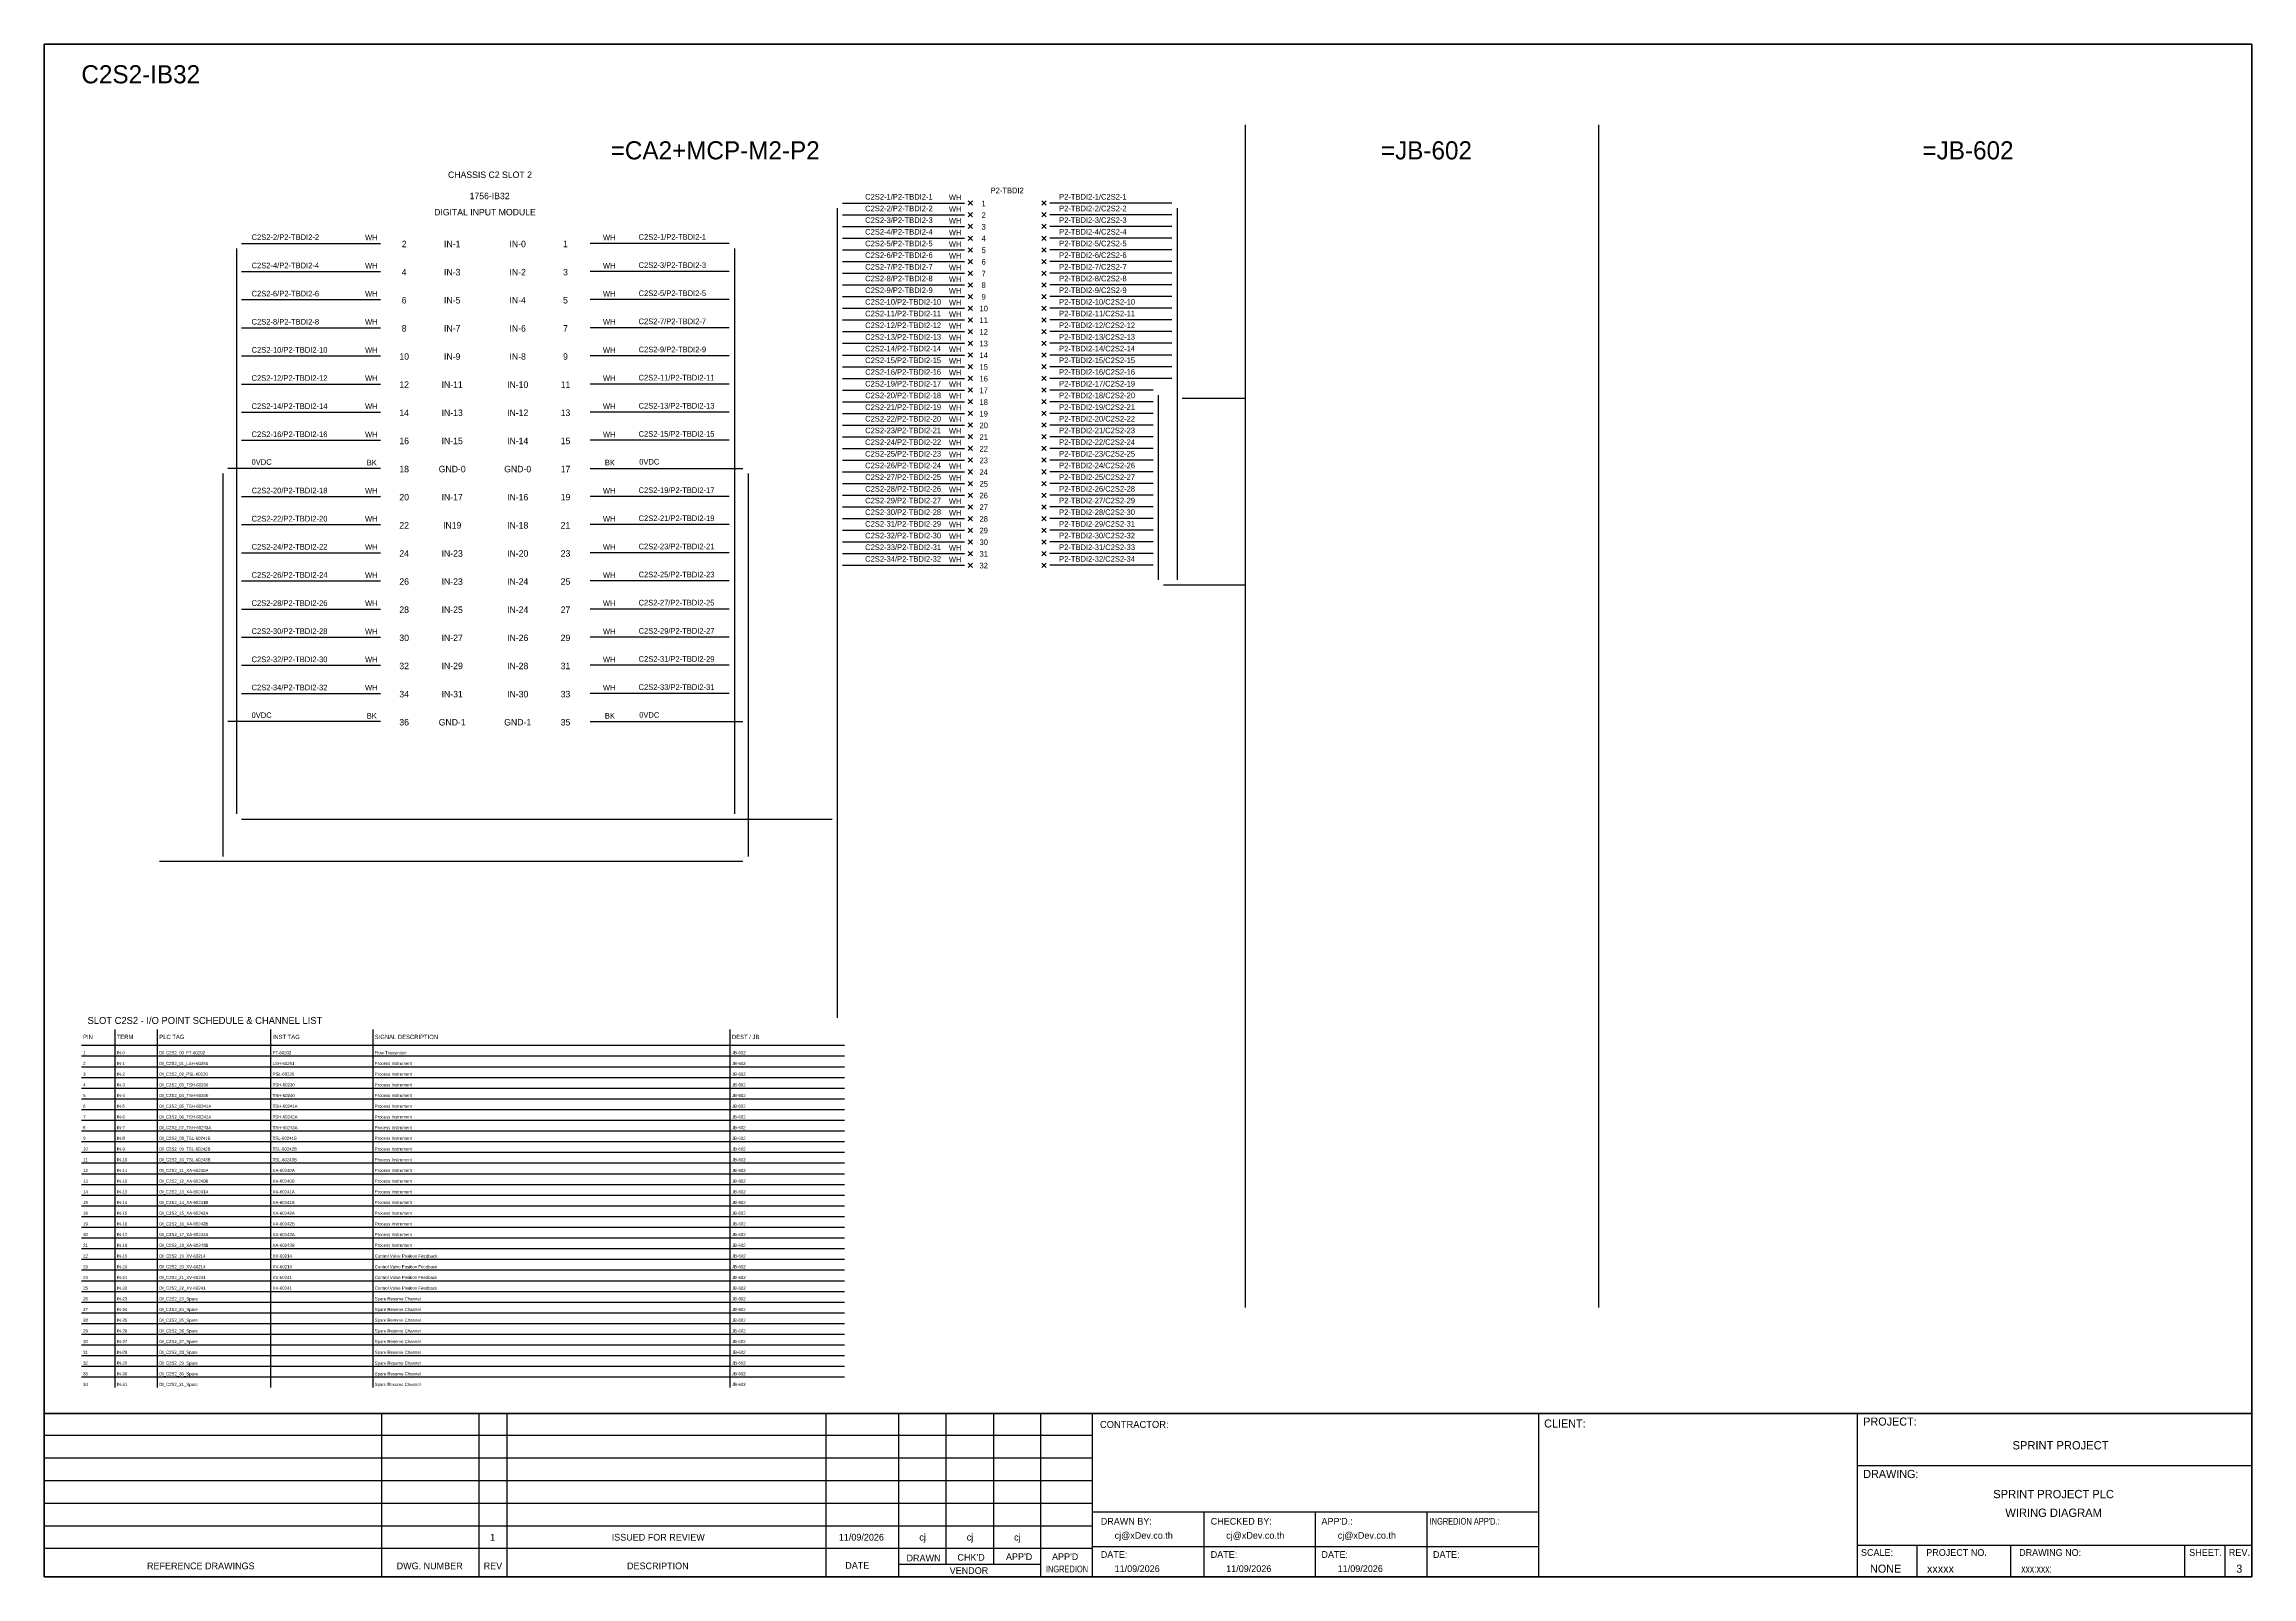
# Model space of a CAD drawing. Header units: metres. Extents: x 0 to 20667, y -39055 to 2704.
# Drawn here: x 12580 to 16473, y -9013 to -6308 of the extents above; entities that cross this region are included whole.
import ezdxf
from ezdxf.enums import TextEntityAlignment as Align

# ---------------------------------------------------------------- set-up
doc = ezdxf.new("R2010")
doc.units = ezdxf.units.M

msp = doc.modelspace()

# ---------------------------------------------------------------- linework, layer by layer
at = {"color": 1, "ltscale": 25.4}
for p, q in [((14217.1, -6585.1), (14209.5, -6592.8)), ((14209.5, -6585.1), (14217.1, -6592.8)), ((14217.1, -6605.7), (14209.5, -6613.4)), ((14209.5, -6605.7), (14217.1, -6613.4)), ((14339.2, -6585.1), (14346.9, -6592.8)), ((14346.9, -6585.1), (14339.2, -6592.8)), ((14339.2, -6605.7), (14346.9, -6613.4)), ((14346.9, -6605.7), (14339.2, -6613.4)), ((14217.1, -6626.3), (14209.5, -6634)), ((14209.5, -6626.3), (14217.1, -6634)), ((14217.1, -6647), (14209.5, -6654.6)), ((14209.5, -6647), (14217.1, -6654.6)), ((14339.2, -6626.3), (14346.9, -6634)), ((14346.9, -6626.3), (14339.2, -6634)), ((14339.2, -6647), (14346.9, -6654.6)), ((14346.9, -6647), (14339.2, -6654.6)), ((14217.1, -6667.6), (14209.5, -6675.2)), ((14209.5, -6667.6), (14217.1, -6675.2)), ((14217.1, -6688.2), (14209.5, -6695.8)), ((14209.5, -6688.2), (14217.1, -6695.8)), ((14339.2, -6667.6), (14346.9, -6675.2)), ((14346.9, -6667.6), (14339.2, -6675.2)), ((14339.2, -6688.2), (14346.9, -6695.8)), ((14346.9, -6688.2), (14339.2, -6695.8)), ((14217.1, -6708.8), (14209.5, -6716.5)), ((14209.5, -6708.8), (14217.1, -6716.5)), ((14217.1, -6729.4), (14209.5, -6737.1)), ((14209.5, -6729.4), (14217.1, -6737.1)), ((14339.2, -6708.8), (14346.9, -6716.5)), ((14346.9, -6708.8), (14339.2, -6716.5)), ((14339.2, -6729.4), (14346.9, -6737.1)), ((14346.9, -6729.4), (14339.2, -6737.1)), ((14217.1, -6750), (14209.5, -6757.7)), ((14209.5, -6750), (14217.1, -6757.7)), ((14217.1, -6770.6), (14209.5, -6778.3)), ((14209.5, -6770.6), (14217.1, -6778.3)), ((14339.2, -6750), (14346.9, -6757.7)), ((14346.9, -6750), (14339.2, -6757.7)), ((14339.2, -6770.6), (14346.9, -6778.3)), ((14346.9, -6770.6), (14339.2, -6778.3)), ((14217.1, -6791.2), (14209.5, -6798.9)), ((14209.5, -6791.2), (14217.1, -6798.9)), ((14217.1, -6811.8), (14209.5, -6819.5)), ((14209.5, -6811.8), (14217.1, -6819.5)), ((14339.2, -6791.2), (14346.9, -6798.9)), ((14346.9, -6791.2), (14339.2, -6798.9)), ((14339.2, -6811.8), (14346.9, -6819.5)), ((14346.9, -6811.8), (14339.2, -6819.5)), ((14217.1, -6832.5), (14209.5, -6840.1)), ((14209.5, -6832.5), (14217.1, -6840.1)), ((14339.2, -6832.5), (14346.9, -6840.1)), ((14346.9, -6832.5), (14339.2, -6840.1)), ((14217.1, -6853.1), (14209.5, -6860.7)), ((14209.5, -6853.1), (14217.1, -6860.7)), ((14217.1, -6873.7), (14209.5, -6881.4)), ((14209.5, -6873.7), (14217.1, -6881.4)), ((14339.2, -6853.1), (14346.9, -6860.7)), ((14346.9, -6853.1), (14339.2, -6860.7)), ((14339.2, -6873.7), (14346.9, -6881.4)), ((14346.9, -6873.7), (14339.2, -6881.4)), ((14217.1, -6894.3), (14209.5, -6902)), ((14209.5, -6894.3), (14217.1, -6902)), ((14217.1, -6914.9), (14209.5, -6922.6)), ((14209.5, -6914.9), (14217.1, -6922.6)), ((14339.2, -6894.3), (14346.9, -6902)), ((14346.9, -6894.3), (14339.2, -6902)), ((14339.2, -6914.9), (14346.9, -6922.6)), ((14346.9, -6914.9), (14339.2, -6922.6)), ((14217.1, -6935.5), (14209.5, -6943.2)), ((14209.5, -6935.5), (14217.1, -6943.2)), ((14217.1, -6956.1), (14209.5, -6963.8)), ((14209.5, -6956.1), (14217.1, -6963.8)), ((14339.2, -6935.5), (14346.9, -6943.2)), ((14346.9, -6935.5), (14339.2, -6943.2)), ((14339.2, -6956.1), (14346.9, -6963.8)), ((14346.9, -6956.1), (14339.2, -6963.8)), ((14217.1, -6976.7), (14209.5, -6984.4)), ((14209.5, -6976.7), (14217.1, -6984.4)), ((14217.1, -6997.4), (14209.5, -7005)), ((14209.5, -6997.4), (14217.1, -7005)), ((14339.2, -6976.7), (14346.9, -6984.4)), ((14346.9, -6976.7), (14339.2, -6984.4)), ((14339.2, -6997.4), (14346.9, -7005)), ((14346.9, -6997.4), (14339.2, -7005)), ((14217.1, -7018), (14209.5, -7025.6)), ((14209.5, -7018), (14217.1, -7025.6)), ((14217.1, -7038.6), (14209.5, -7046.2)), ((14209.5, -7038.6), (14217.1, -7046.2)), ((14339.2, -7018), (14346.9, -7025.6)), ((14346.9, -7018), (14339.2, -7025.6)), ((14339.2, -7038.6), (14346.9, -7046.2)), ((14346.9, -7038.6), (14339.2, -7046.2)), ((14217.1, -7059.2), (14209.5, -7066.9)), ((14209.5, -7059.2), (14217.1, -7066.9)), ((14217.1, -7079.8), (14209.5, -7087.5)), ((14209.5, -7079.8), (14217.1, -7087.5)), ((14339.2, -7059.2), (14346.9, -7066.9)), ((14346.9, -7059.2), (14339.2, -7066.9)), ((14339.2, -7079.8), (14346.9, -7087.5)), ((14346.9, -7079.8), (14339.2, -7087.5)), ((14217.1, -7100.4), (14209.5, -7108.1)), ((14209.5, -7100.4), (14217.1, -7108.1)), ((14217.1, -7121), (14209.5, -7128.7)), ((14209.5, -7121), (14217.1, -7128.7)), ((14339.2, -7100.4), (14346.9, -7108.1)), ((14346.9, -7100.4), (14339.2, -7108.1)), ((14339.2, -7121), (14346.9, -7128.7)), ((14346.9, -7121), (14339.2, -7128.7)), ((14217.1, -7141.6), (14209.5, -7149.3)), ((14209.5, -7141.6), (14217.1, -7149.3)), ((14217.1, -7162.2), (14209.5, -7169.9)), ((14209.5, -7162.2), (14217.1, -7169.9)), ((14339.2, -7141.6), (14346.9, -7149.3)), ((14346.9, -7141.6), (14339.2, -7149.3)), ((14339.2, -7162.2), (14346.9, -7169.9)), ((14346.9, -7162.2), (14339.2, -7169.9)), ((14217.1, -7182.9), (14209.5, -7190.5)), ((14209.5, -7182.9), (14217.1, -7190.5)), ((14339.2, -7182.9), (14346.9, -7190.5)), ((14346.9, -7182.9), (14339.2, -7190.5)), ((14217.1, -7203.5), (14209.5, -7211.1)), ((14209.5, -7203.5), (14217.1, -7211.1)), ((14217.1, -7224.1), (14209.5, -7231.8)), ((14209.5, -7224.1), (14217.1, -7231.8)), ((14339.2, -7203.5), (14346.9, -7211.1)), ((14346.9, -7203.5), (14339.2, -7211.1)), ((14339.2, -7224.1), (14346.9, -7231.8)), ((14346.9, -7224.1), (14339.2, -7231.8))]:
    msp.add_line(p, q, dxfattribs=at)
at = {"color": 7}
for p, q in [((12704.9, -8678.8), (12704.9, -8046.7)), ((12779.9, -8678.8), (12779.9, -8046.7)), ((12979.9, -8678.8), (12979.9, -8046.7)), ((13159.9, -8678.8), (13159.9, -8046.7)), ((13789.9, -8678.8), (13789.9, -8046.7)), ((12645.6, -8074.7), (13991.4, -8074.7))]:
    msp.add_line(p, q, dxfattribs=at)
at = {"color": 8}
for p, q in [((12645.6, -8093.6), (13991.4, -8093.6)), ((12645.6, -8112.5), (13991.4, -8112.5)), ((12645.6, -8131.4), (13991.4, -8131.4)), ((12645.6, -8150.3), (13991.4, -8150.3)), ((12645.6, -8169.1), (13991.4, -8169.1)), ((12645.6, -8188), (13991.4, -8188)), ((12645.6, -8206.9), (13991.4, -8206.9)), ((12645.6, -8225.8), (13991.4, -8225.8)), ((12645.6, -8244.6), (13991.4, -8244.6)), ((12645.6, -8263.5), (13991.4, -8263.5)), ((12645.6, -8282.4), (13991.4, -8282.4)), ((12645.6, -8301.3), (13991.4, -8301.3)), ((12645.6, -8320.2), (13991.4, -8320.2)), ((12645.6, -8339), (13991.4, -8339)), ((12645.6, -8357.9), (13991.4, -8357.9)), ((12645.6, -8376.8), (13991.4, -8376.8)), ((12645.6, -8395.7), (13991.4, -8395.7)), ((12645.6, -8414.5), (13991.4, -8414.5)), ((12645.6, -8433.4), (13991.4, -8433.4)), ((12645.6, -8452.3), (13991.4, -8452.3)), ((12645.6, -8471.2), (13991.4, -8471.2)), ((12645.6, -8490.1), (13991.4, -8490.1)), ((12645.6, -8508.9), (13991.4, -8508.9)), ((12645.6, -8527.8), (13991.4, -8527.8)), ((12645.6, -8546.7), (13991.4, -8546.7)), ((12645.6, -8565.6), (13991.4, -8565.6)), ((12645.6, -8584.5), (13991.4, -8584.5)), ((12645.6, -8603.3), (13991.4, -8603.3)), ((12645.6, -8622.2), (13991.4, -8622.2)), ((12645.6, -8641.1), (13991.4, -8641.1)), ((12645.6, -8660), (13991.4, -8660))]:
    msp.add_line(p, q, dxfattribs=at)
at = {"color": 4}
for p, q in [((15882.2, -8956.5), (15882.2, -9012.6)), ((16047.5, -8956.5), (16047.5, -9012.6))]:
    msp.add_line(p, q, dxfattribs=at)
at = {"color": 4, "ltscale": 0.5}
for p, q in [((16354.6, -8956.5), (16354.6, -9012.6)), ((16354.6, -8956.5), (16354.6, -9012.6)), ((16425.8, -8956.5), (16425.8, -9012.6)), ((16425.8, -8956.5), (16425.8, -9012.6))]:
    msp.add_line(p, q, dxfattribs=at)
at = {"layer": 'GT_1', "color": 4}
for p, q in [((13175.3, -9012.6), (13175.3, -8724.5)), ((13347.2, -9012.6), (13347.2, -8724.5)), ((13396.3, -9012.6), (13396.3, -8724.5)), ((13959, -9012.6), (13959, -8724.5)), ((14087.3, -9012.6), (14087.3, -8724.5)), ((14170.9, -8990.8), (14170.9, -8724.5)), ((14254.4, -8990.8), (14254.4, -8724.5)), ((14337.7, -9012.6), (14337.7, -8724.5)), ((14428.7, -9012.6), (14428.7, -8724.5)), ((15215.7, -9012.6), (15215.7, -8724.5)), ((15778, -9012.6), (15778, -8724.5)), ((15778, -9012.6), (15778, -8724.5)), ((15778, -9012.6), (15778, -8724.5)), ((14428.7, -8763.3), (12579.9, -8763.3)), ((14428.7, -8803.1), (12579.9, -8803.1)), ((14428.7, -8843.1), (12579.9, -8843.1)), ((14428.7, -8883), (12579.9, -8883)), ((15215.7, -8898.3), (14428.7, -8898.3)), ((14625.5, -9012.6), (14625.5, -8898.3)), ((14822.2, -9012.6), (14822.2, -8898.3)), ((15019, -9012.6), (15019, -8898.3)), ((14428.7, -8922.9), (12579.9, -8922.9)), ((14428.6, -8962.8), (12579.9, -8962.8)), ((14337.7, -8990.8), (14087.3, -8990.8)), ((15215.7, -8959.8), (14428.7, -8959.8)), ((15778, -8956.5), (16473.2, -8956.5))]:
    msp.add_line(p, q, dxfattribs=at)
at = {"layer": 'HELPPOINT', "color": 4, "lineweight": 35}
for p, q in [((12579.9, -9012.6), (12579.9, -6308.4)), ((12579.9, -6308.4), (16473.2, -6308.4)), ((12579.9, -9012.6), (12579.9, -6308.4)), ((12579.9, -6308.4), (16473.2, -6308.4)), ((16473.2, -6308.4), (16473.2, -9012.6)), ((16473.2, -6308.4), (16473.2, -9012.6)), ((16473.2, -9012.6), (12579.9, -9012.6)), ((16473.2, -9012.6), (12579.9, -9012.6))]:
    msp.add_line(p, q, dxfattribs=at)
at = {"layer": 'HELPPOINT', "color": 4}
for p, q in [((15778, -8816.1), (16473.2, -8816.1)), ((15778, -8816.1), (16473.2, -8816.1)), ((15778, -8956.5), (16473.2, -8956.5))]:
    msp.add_line(p, q, dxfattribs=at)
at = {"layer": 'IE-WIRE', "color": 4, "ltscale": 25.4}
for p, q in [((13978.5, -6598.1), (13978.5, -8026.5)), ((13987.6, -6589), (14203, -6589)), ((13987.6, -6609.6), (14203, -6609.6)), ((14568.7, -6589), (14353.3, -6589)), ((14568.7, -6609.6), (14353.3, -6609.6)), ((14577.8, -6598.1), (14577.8, -7253.6)), ((13987.6, -6630.2), (14203, -6630.2)), ((13987.6, -6650.8), (14203, -6650.8)), ((14568.7, -6630.2), (14353.3, -6630.2)), ((14568.7, -6650.8), (14353.3, -6650.8)), ((12918.9, -6669.1), (12918.9, -7666.5)), ((12928.1, -6659.9), (13173.3, -6659.9)), ((13788.1, -6659.9), (13542.8, -6659.9)), ((13797.2, -6669.1), (13797.2, -7666.5)), ((13987.6, -6671.4), (14203, -6671.4)), ((13987.6, -6692), (14203, -6692)), ((14568.7, -6671.4), (14353.3, -6671.4)), ((14568.7, -6692), (14353.3, -6692)), ((12928.1, -6709.5), (13173.3, -6709.5)), ((13788.1, -6709.5), (13542.8, -6709.5)), ((13987.6, -6712.6), (14203, -6712.6)), ((13987.6, -6733.2), (14203, -6733.2)), ((14568.7, -6712.6), (14353.3, -6712.6)), ((14568.7, -6733.2), (14353.3, -6733.2)), ((12928.1, -6759.2), (13173.3, -6759.2)), ((13788.1, -6759.2), (13542.8, -6759.2)), ((13987.6, -6753.8), (14203, -6753.8)), ((14568.7, -6753.8), (14353.3, -6753.8)), ((12928.1, -6808.8), (13173.3, -6808.8)), ((13788.1, -6808.8), (13542.8, -6808.8)), ((13987.6, -6774.5), (14203, -6774.5)), ((13987.6, -6795.1), (14203, -6795.1)), ((14568.7, -6774.5), (14353.3, -6774.5)), ((14568.7, -6795.1), (14353.3, -6795.1)), ((13987.6, -6815.7), (14203, -6815.7)), ((13987.6, -6836.3), (14203, -6836.3)), ((14568.7, -6815.7), (14353.3, -6815.7)), ((14568.7, -6836.3), (14353.3, -6836.3)), ((12928.1, -6858.4), (13173.3, -6858.4)), ((13788.1, -6858.4), (13542.8, -6858.4)), ((13987.6, -6856.9), (14203, -6856.9)), ((13987.6, -6877.5), (14203, -6877.5)), ((14568.7, -6856.9), (14353.3, -6856.9)), ((14568.7, -6877.5), (14353.3, -6877.5)), ((12928.1, -6908.1), (13173.3, -6908.1)), ((13788.1, -6908.1), (13542.8, -6908.1)), ((13987.6, -6898.1), (14203, -6898.1)), ((13987.6, -6918.7), (14203, -6918.7)), ((14568.7, -6898.1), (14353.3, -6898.1)), ((14535.6, -6918.7), (14353.3, -6918.7)), ((14544.7, -6927.9), (14544.7, -7253.6)), ((12928.1, -6957.7), (13173.3, -6957.7)), ((13788.1, -6957.7), (13542.8, -6957.7)), ((13987.6, -6939.4), (14203, -6939.4)), ((13987.6, -6960), (14203, -6960)), ((14535.6, -6939.4), (14353.3, -6939.4)), ((14535.6, -6960), (14353.3, -6960)), ((12928.1, -7007.3), (13173.3, -7007.3)), ((13788.1, -7007.3), (13542.8, -7007.3)), ((13987.6, -6980.6), (14203, -6980.6)), ((13987.6, -7001.2), (14203, -7001.2)), ((14535.6, -6980.6), (14353.3, -6980.6)), ((14535.6, -7001.2), (14353.3, -7001.2)), ((13987.6, -7021.8), (14203, -7021.8)), ((13987.6, -7042.4), (14203, -7042.4)), ((14535.6, -7021.8), (14353.3, -7021.8)), ((14535.6, -7042.4), (14353.3, -7042.4)), ((13987.6, -7063), (14203, -7063)), ((13987.6, -7083.6), (14203, -7083.6)), ((14535.6, -7063), (14353.3, -7063)), ((14535.6, -7083.6), (14353.3, -7083.6)), ((12928.1, -7106.6), (13173.3, -7106.6)), ((13788.1, -7106.6), (13542.8, -7106.6)), ((13987.6, -7104.2), (14203, -7104.2)), ((14535.6, -7104.2), (14353.3, -7104.2)), ((12928.1, -7156.2), (13173.3, -7156.2)), ((13788.1, -7156.2), (13542.8, -7156.2)), ((13987.6, -7124.9), (14203, -7124.9)), ((13987.6, -7145.5), (14203, -7145.5)), ((14535.6, -7124.9), (14353.3, -7124.9)), ((14535.6, -7145.5), (14353.3, -7145.5)), ((13987.6, -7166.1), (14203, -7166.1)), ((13987.6, -7186.7), (14203, -7186.7)), ((14535.6, -7166.1), (14353.3, -7166.1)), ((14535.6, -7186.7), (14353.3, -7186.7)), ((12928.1, -7205.9), (13173.3, -7205.9)), ((13788.1, -7205.9), (13542.8, -7205.9)), ((13987.6, -7207.3), (14203, -7207.3)), ((13987.6, -7227.9), (14203, -7227.9)), ((14535.6, -7207.3), (14353.3, -7207.3)), ((14535.6, -7227.9), (14353.3, -7227.9)), ((12928.1, -7255.5), (13173.3, -7255.5)), ((13788.1, -7255.5), (13542.8, -7255.5)), ((12928.1, -7305.1), (13173.3, -7305.1)), ((13788.1, -7305.1), (13542.8, -7305.1)), ((12928.1, -7354.8), (13173.3, -7354.8)), ((13788.1, -7354.8), (13542.8, -7354.8)), ((12928.1, -7404.4), (13173.3, -7404.4)), ((13788.1, -7404.4), (13542.8, -7404.4)), ((12928.1, -7454), (13173.3, -7454)), ((13788.1, -7454), (13542.8, -7454))]:
    msp.add_line(p, q, dxfattribs=at)
at = {"layer": 'IE-WIRE', "color": 4}
for p, q in [((14586.8, -6932.8), (14698.1, -6932.8)), ((14553.7, -7262.6), (14698.1, -7262.6)), ((12928, -7675.6), (13969.3, -7675.6))]:
    msp.add_line(p, q, dxfattribs=at)
at = {"layer": 'IE-WIRE', "color": 7, "ltscale": 25.4}
for p, q in [((12894.8, -7066.1), (12894.8, -7741.7)), ((13173.3, -7057), (12903.9, -7057)), ((13542.8, -7057), (13812.2, -7057)), ((13821.3, -7066.1), (13821.3, -7741.7)), ((13173.3, -7503.7), (12903.9, -7503.7)), ((13542.8, -7503.7), (13812.2, -7503.7)), ((13812.3, -7750.7), (12783.3, -7750.7))]:
    msp.add_line(p, q, dxfattribs=at)
at = {"layer": 'MEMBER', "color": 4, "lineweight": 35}
msp.add_line((12579.9, -8724.5), (16473.2, -8724.5), dxfattribs=at)
msp.add_line((12579.9, -8724.5), (16473.2, -8724.5), dxfattribs=at)
at = {"layer": 'MEMBER', "color": 4}
for p, q in [((15778, -8816.1), (16473.2, -8816.1)), ((15778, -8816.1), (16473.2, -8816.1)), ((15778, -8956.5), (16473.2, -8956.5)), ((15778, -8956.5), (16473.2, -8956.5))]:
    msp.add_line(p, q, dxfattribs=at)
at = {"layer": 'x01001-FrameArea'}
for p, q in [((14698.1, -6451.1), (14698.1, -8537.6)), ((15321.2, -6451.1), (15321.2, -8537.6))]:
    msp.add_line(p, q, dxfattribs=at)

# ---------------------------------------------------------------- texts
at = {"color": 2}
msp.add_text('C2S2-IB32', height=32, dxfattribs=at).set_placement((12645.6, -6377.6))
for s, height, p in [('=CA2+MCP-M2-P2', 32, (13763.3, -6495.8)), ('=JB-602', 32, (15017.6, -6495.8)), ('=JB-602', 32, (15972.7, -6495.8)), ('CHASSIS C2 SLOT 2', 11.441, (13366.1, -6538.9)), ('1756-IB32', 11.44, (13365.5, -6576.3)), ('DIGITAL INPUT MODULE', 11.441, (13357.3, -6604.9)), ('2', 11.4, (13214.8, -6661)), ('IN-1', 11.44, (13299.5, -6661)), ('IN-0', 11.44, (13415, -6661)), ('1', 11.4, (13499.3, -6661)), ('4', 11.4, (13214.8, -6710.7)), ('IN-3', 11.44, (13299.5, -6710.7)), ('IN-2', 11.44, (13415, -6710.7)), ('3', 11.4, (13499.3, -6710.7)), ('6', 11.4, (13214.8, -6760.3)), ('IN-5', 11.44, (13299.5, -6760.3)), ('IN-4', 11.44, (13415, -6760.3)), ('5', 11.4, (13499.3, -6760.3)), ('8', 11.4, (13214.8, -6809.9)), ('IN-7', 11.44, (13299.5, -6809.9)), ('IN-6', 11.44, (13415, -6809.9)), ('7', 11.4, (13499.3, -6809.9)), ('10', 11.44, (13214.8, -6859.6)), ('IN-9', 11.44, (13299.5, -6859.6)), ('IN-8', 11.44, (13415, -6859.6)), ('9', 11.4, (13499.3, -6859.6)), ('12', 11.44, (13214.8, -6909.2)), ('IN-11', 11.44, (13299.5, -6909.2)), ('IN-10', 11.44, (13415, -6909.2)), ('11', 11.44, (13499.3, -6909.2)), ('14', 11.44, (13214.8, -6958.8)), ('IN-13', 11.44, (13299.5, -6958.8)), ('IN-12', 11.44, (13415, -6958.8)), ('13', 11.44, (13499.3, -6958.8)), ('16', 11.44, (13214.8, -7008.5)), ('IN-15', 11.44, (13299.5, -7008.5)), ('IN-14', 11.44, (13415, -7008.5)), ('15', 11.44, (13499.3, -7008.5)), ('18', 11.44, (13214.8, -7058.1)), ('GND-0', 11.44, (13299.5, -7058.1)), ('GND-0', 11.44, (13415, -7058.1)), ('17', 11.44, (13499.3, -7058.1)), ('20', 11.44, (13214.8, -7107.7)), ('IN-17', 11.44, (13299.5, -7107.7)), ('IN-16', 11.44, (13415, -7107.7)), ('19', 11.44, (13499.3, -7107.7)), ('22', 11.44, (13214.8, -7157.4)), ('IN19', 11.44, (13299.5, -7157.4)), ('IN-18', 11.44, (13415, -7157.4)), ('21', 11.44, (13499.3, -7157.4)), ('24', 11.44, (13214.8, -7207)), ('IN-23', 11.44, (13299.5, -7207)), ('IN-20', 11.44, (13415, -7207)), ('23', 11.44, (13499.3, -7207)), ('26', 11.44, (13214.8, -7256.6)), ('IN-23', 11.44, (13299.5, -7256.6)), ('IN-24', 11.44, (13415, -7256.6)), ('25', 11.44, (13499.3, -7256.6)), ('28', 11.44, (13214.8, -7306.3)), ('IN-25', 11.44, (13299.5, -7306.3)), ('IN-24', 11.44, (13415, -7306.3)), ('27', 11.44, (13499.3, -7306.3)), ('30', 11.44, (13214.8, -7355.9)), ('IN-27', 11.44, (13299.5, -7355.9)), ('IN-26', 11.44, (13415, -7355.9)), ('29', 11.44, (13499.3, -7355.9)), ('32', 11.44, (13214.8, -7405.5)), ('IN-29', 11.44, (13299.5, -7405.5)), ('IN-28', 11.44, (13415, -7405.5)), ('31', 11.44, (13499.3, -7405.5)), ('34', 11.44, (13214.8, -7455.2)), ('IN-31', 11.44, (13299.5, -7455.2)), ('IN-30', 11.44, (13415, -7455.2)), ('33', 11.44, (13499.3, -7455.2)), ('36', 11.44, (13214.8, -7504.8)), ('GND-1', 11.44, (13299.5, -7504.8)), ('GND-1', 11.44, (13415, -7504.8)), ('35', 11.44, (13499.3, -7504.8))]:
    msp.add_text(s, height=height, dxfattribs=at).set_placement(p, align=Align.MIDDLE_CENTER)
at = {"color": 4}
for s, height, p in [('C2S2-1/P2-TBDI2-1', 9.949, (14027.8, -6582.7)), ('WH', 9.95, (14175.4, -6583.7)), ('P2-TBDI2-1/C2S2-1', 9.949, (14369.8, -6582.7)), ('C2S2-2/P2-TBDI2-2', 9.949, (14027.8, -6603.3)), ('C2S2-3/P2-TBDI2-3', 9.949, (14027.8, -6623.9)), ('WH', 9.95, (14175.4, -6604.3)), ('WH', 9.95, (14175.4, -6624.9)), ('P2-TBDI2-2/C2S2-2', 9.949, (14369.8, -6603.3)), ('P2-TBDI2-3/C2S2-3', 9.949, (14369.8, -6623.9)), ('C2S2-2/P2-TBDI2-2', 9.949, (12945.7, -6653.9)), ('WH', 9.95, (13145.8, -6654.6)), ('WH', 9.95, (13565.3, -6654.6)), ('C2S2-1/P2-TBDI2-1', 9.949, (13628.2, -6653.6)), ('C2S2-4/P2-TBDI2-4', 9.949, (14027.8, -6644.5)), ('C2S2-5/P2-TBDI2-5', 9.949, (14027.8, -6665.1)), ('WH', 9.95, (14175.4, -6645.5)), ('WH', 9.95, (14175.4, -6666.1)), ('P2-TBDI2-4/C2S2-4', 9.949, (14369.8, -6644.5)), ('P2-TBDI2-5/C2S2-5', 9.949, (14369.8, -6665.1)), ('C2S2-4/P2-TBDI2-4', 9.949, (12945.7, -6703.9)), ('WH', 9.95, (13145.8, -6704.3)), ('WH', 9.95, (13565.3, -6704.3)), ('C2S2-3/P2-TBDI2-3', 9.949, (13628.2, -6703.2)), ('C2S2-6/P2-TBDI2-6', 9.949, (14027.8, -6685.7)), ('C2S2-7/P2-TBDI2-7', 9.949, (14027.8, -6706.3)), ('WH', 9.95, (14175.4, -6686.8)), ('P2-TBDI2-6/C2S2-6', 9.949, (14369.8, -6685.7)), ('P2-TBDI2-7/C2S2-7', 9.949, (14369.8, -6706.3)), ('C2S2-8/P2-TBDI2-8', 9.949, (14027.8, -6726.9)), ('WH', 9.95, (14175.4, -6707.4)), ('WH', 9.95, (14175.4, -6728)), ('P2-TBDI2-8/C2S2-8', 9.949, (14369.8, -6726.9)), ('C2S2-6/P2-TBDI2-6', 9.949, (12945.7, -6753.5)), ('WH', 9.95, (13145.8, -6753.9)), ('WH', 9.95, (13565.3, -6753.9)), ('C2S2-5/P2-TBDI2-5', 9.949, (13628.2, -6752.9)), ('C2S2-9/P2-TBDI2-9', 9.949, (14027.8, -6747.6)), ('C2S2-10/P2-TBDI2-10', 9.949, (14027.8, -6768.2)), ('WH', 9.95, (14175.4, -6748.6)), ('WH', 9.95, (14175.4, -6769.2)), ('P2-TBDI2-9/C2S2-9', 9.949, (14369.8, -6747.6)), ('P2-TBDI2-10/C2S2-10', 9.949, (14369.8, -6768.2)), ('C2S2-8/P2-TBDI2-8', 9.949, (12945.7, -6803.2)), ('WH', 9.95, (13145.8, -6803.5)), ('WH', 9.95, (13565.3, -6803.5)), ('C2S2-7/P2-TBDI2-7', 9.949, (13628.2, -6802.5)), ('C2S2-11/P2-TBDI2-11', 9.949, (14027.8, -6788.8)), ('C2S2-12/P2-TBDI2-12', 9.949, (14027.8, -6809.4)), ('WH', 9.95, (14175.4, -6789.8)), ('WH', 9.95, (14175.4, -6810.4)), ('P2-TBDI2-11/C2S2-11', 9.949, (14369.8, -6788.8)), ('P2-TBDI2-12/C2S2-12', 9.949, (14369.8, -6809.4)), ('C2S2-10/P2-TBDI2-10', 9.949, (12945.7, -6852.8)), ('WH', 9.95, (13145.8, -6853.2)), ('WH', 9.95, (13565.3, -6853.2)), ('C2S2-9/P2-TBDI2-9', 9.949, (13628.2, -6852.1)), ('C2S2-13/P2-TBDI2-13', 9.949, (14027.8, -6830)), ('C2S2-14/P2-TBDI2-14', 9.949, (14027.8, -6850.6)), ('WH', 9.95, (14175.4, -6831)), ('WH', 9.95, (14175.4, -6851.7)), ('P2-TBDI2-13/C2S2-13', 9.949, (14369.8, -6830)), ('P2-TBDI2-14/C2S2-14', 9.949, (14369.8, -6850.6)), ('C2S2-15/P2-TBDI2-15', 9.949, (14027.8, -6871.2)), ('C2S2-16/P2-TBDI2-16', 9.949, (14027.8, -6891.8)), ('WH', 9.95, (14175.4, -6872.3)), ('WH', 9.95, (14175.4, -6892.9)), ('P2-TBDI2-15/C2S2-15', 9.949, (14369.8, -6871.2)), ('P2-TBDI2-16/C2S2-16', 9.949, (14369.8, -6891.8)), ('C2S2-12/P2-TBDI2-12', 9.949, (12945.7, -6902.4)), ('WH', 9.95, (13145.8, -6902.8)), ('WH', 9.95, (13565.3, -6902.8)), ('C2S2-11/P2-TBDI2-11', 9.949, (13628.2, -6901.8)), ('C2S2-19/P2-TBDI2-17', 9.949, (14027.8, -6912.5)), ('C2S2-20/P2-TBDI2-18', 9.949, (14027.8, -6933.1)), ('WH', 9.95, (14175.4, -6913.5)), ('WH', 9.95, (14175.4, -6934.1)), ('P2-TBDI2-17/C2S2-19', 9.949, (14369.8, -6912.5)), ('P2-TBDI2-18/C2S2-20', 9.949, (14369.8, -6933.1)), ('C2S2-14/P2-TBDI2-14', 9.949, (12945.7, -6952.1)), ('WH', 9.95, (13145.8, -6952.4)), ('WH', 9.95, (13565.3, -6952.4)), ('C2S2-13/P2-TBDI2-13', 9.949, (13628.2, -6951.4)), ('C2S2-21/P2-TBDI2-19', 9.949, (14027.8, -6953.7)), ('C2S2-22/P2-TBDI2-20', 9.949, (14027.8, -6974.3)), ('WH', 9.95, (14175.4, -6954.7)), ('WH', 9.95, (14175.4, -6975.3)), ('P2-TBDI2-19/C2S2-21', 9.949, (14369.8, -6953.7)), ('P2-TBDI2-20/C2S2-22', 9.949, (14369.8, -6974.3)), ('C2S2-16/P2-TBDI2-16', 9.949, (12945.7, -7001.7)), ('WH', 9.95, (13145.8, -7002.1)), ('WH', 9.95, (13565.3, -7002.1)), ('C2S2-15/P2-TBDI2-15', 9.949, (13628.2, -7001)), ('C2S2-23/P2-TBDI2-21', 9.949, (14027.8, -6994.9)), ('C2S2-24/P2-TBDI2-22', 9.949, (14027.8, -7015.5)), ('WH', 9.95, (14175.4, -6995.9)), ('WH', 9.95, (14175.4, -7016.5)), ('P2-TBDI2-21/C2S2-23', 9.949, (14369.8, -6994.9)), ('P2-TBDI2-22/C2S2-24', 9.949, (14369.8, -7015.5)), ('C2S2-25/P2-TBDI2-23', 9.949, (14027.8, -7036.1)), ('C2S2-26/P2-TBDI2-24', 9.949, (14027.8, -7056.7)), ('WH', 9.95, (14175.4, -7037.2)), ('P2-TBDI2-23/C2S2-25', 9.949, (14369.8, -7036.1)), ('P2-TBDI2-24/C2S2-26', 9.949, (14369.8, -7056.7)), ('C2S2-27/P2-TBDI2-25', 9.949, (14027.8, -7077.3)), ('WH', 9.95, (14175.4, -7057.8)), ('WH', 9.95, (14175.4, -7078.4)), ('P2-TBDI2-25/C2S2-27', 9.949, (14369.8, -7077.3)), ('C2S2-20/P2-TBDI2-18', 9.949, (12945.7, -7101)), ('WH', 9.95, (13145.8, -7101.3)), ('WH', 9.95, (13565.3, -7101.3)), ('C2S2-19/P2-TBDI2-17', 9.949, (13628.2, -7100.3)), ('C2S2-28/P2-TBDI2-26', 9.949, (14027.8, -7098)), ('C2S2-29/P2-TBDI2-27', 9.949, (14027.8, -7118.6)), ('WH', 9.95, (14175.4, -7099)), ('WH', 9.95, (14175.4, -7119.6)), ('P2-TBDI2-26/C2S2-28', 9.949, (14369.8, -7098)), ('P2-TBDI2-27/C2S2-29', 9.949, (14369.8, -7118.6)), ('C2S2-22/P2-TBDI2-20', 9.949, (12945.7, -7150.6)), ('WH', 9.95, (13145.8, -7151)), ('WH', 9.95, (13565.3, -7151)), ('C2S2-21/P2-TBDI2-19', 9.949, (13628.2, -7149.9)), ('C2S2-30/P2-TBDI2-28', 9.949, (14027.8, -7139.2)), ('C2S2-31/P2-TBDI2-29', 9.949, (14027.8, -7159.8)), ('WH', 9.95, (14175.4, -7140.2)), ('WH', 9.95, (14175.4, -7160.8)), ('P2-TBDI2-28/C2S2-30', 9.949, (14369.8, -7139.2)), ('P2-TBDI2-29/C2S2-31', 9.949, (14369.8, -7159.8)), ('C2S2-24/P2-TBDI2-22', 9.949, (12945.7, -7200.2)), ('WH', 9.95, (13145.8, -7200.6)), ('WH', 9.95, (13565.3, -7200.6)), ('C2S2-23/P2-TBDI2-21', 9.949, (13628.2, -7199.6)), ('C2S2-32/P2-TBDI2-30', 9.949, (14027.8, -7180.4)), ('C2S2-33/P2-TBDI2-31', 9.949, (14027.8, -7201)), ('WH', 9.95, (14175.4, -7181.4)), ('WH', 9.95, (14175.4, -7202.1)), ('P2-TBDI2-30/C2S2-32', 9.949, (14369.8, -7180.4)), ('P2-TBDI2-31/C2S2-33', 9.949, (14369.8, -7201)), ('C2S2-26/P2-TBDI2-24', 9.949, (12945.7, -7249.9)), ('WH', 9.95, (13145.8, -7250.2)), ('WH', 9.95, (13565.3, -7250.2)), ('C2S2-25/P2-TBDI2-23', 9.949, (13628.2, -7249.2)), ('C2S2-34/P2-TBDI2-32', 9.949, (14027.8, -7221.6)), ('WH', 9.95, (14175.4, -7222.7)), ('P2-TBDI2-32/C2S2-34', 9.949, (14369.8, -7221.6)), ('C2S2-28/P2-TBDI2-26', 9.949, (12945.7, -7299.5)), ('WH', 9.95, (13145.8, -7299.9)), ('WH', 9.95, (13565.3, -7299.9)), ('C2S2-27/P2-TBDI2-25', 9.949, (13628.2, -7298.8)), ('C2S2-30/P2-TBDI2-28', 9.949, (12945.7, -7349.1)), ('WH', 9.95, (13145.8, -7349.5)), ('WH', 9.95, (13565.3, -7349.5)), ('C2S2-29/P2-TBDI2-27', 9.949, (13628.2, -7348.5)), ('C2S2-32/P2-TBDI2-30', 9.949, (12945.7, -7398.8)), ('WH', 9.95, (13145.8, -7399.1)), ('WH', 9.95, (13565.3, -7399.1)), ('C2S2-31/P2-TBDI2-29', 9.949, (13628.2, -7398.1)), ('C2S2-34/P2-TBDI2-32', 9.949, (12945.7, -7448.4)), ('WH', 9.95, (13145.8, -7448.8)), ('WH', 9.95, (13565.3, -7448.8)), ('C2S2-33/P2-TBDI2-31', 9.949, (13628.2, -7447.7))]:
    msp.add_text(s, height=height, dxfattribs=at).set_placement(p)
msp.add_text('P2-TBDI2', height=9.95, dxfattribs=at).set_placement((14278.2, -6566.6), align=Align.MIDDLE_CENTER)
at = {"color": 7}
for s, height, p in [('0VDC', 9.95, (12945.7, -7050.7)), ('BK', 9.95, (13148.8, -7051.7)), ('BK', 9.95, (13568.7, -7051.7)), ('0VDC', 9.95, (13629.3, -7050.2)), ('0VDC', 9.95, (12945.7, -7497.4)), ('BK', 9.95, (13148.8, -7498.4)), ('BK', 9.95, (13568.7, -7498.4)), ('0VDC', 9.95, (13629.3, -7496.9)), ('1', 5.5, (12648.6, -8090.6)), ('IN-0', 5.5, (12707.9, -8090.6)), ('DI_C2S2_00_FT-60202', 5.5, (12782.9, -8090.6)), ('FT-60202', 5.5, (12982.9, -8090.6)), ('Flow Transmitter', 5.5, (13162.9, -8090.6)), ('JB-602', 5.5, (13792.9, -8090.6)), ('3', 5.5, (12648.6, -8128.4)), ('2', 5.5, (12648.6, -8109.5)), ('IN-1', 5.5, (12707.9, -8109.5)), ('IN-2', 5.5, (12707.9, -8128.4)), ('DI_C2S2_01_LSH-60251', 5.5, (12782.9, -8109.5)), ('DI_C2S2_02_PSL-60220', 5.5, (12782.9, -8128.4)), ('LSH-60251', 5.5, (12982.9, -8109.5)), ('PSL-60220', 5.5, (12982.9, -8128.4)), ('Process Instrument', 5.5, (13162.9, -8109.5)), ('Process Instrument', 5.5, (13162.9, -8128.4)), ('JB-602', 5.5, (13792.9, -8109.5)), ('JB-602', 5.5, (13792.9, -8128.4)), ('4', 5.5, (12648.6, -8147.3)), ('5', 5.5, (12648.6, -8166.1)), ('IN-3', 5.5, (12707.9, -8147.3)), ('IN-4', 5.5, (12707.9, -8166.1)), ('DI_C2S2_03_TSH-60230', 5.5, (12782.9, -8147.3)), ('DI_C2S2_04_TSH-60240', 5.5, (12782.9, -8166.1)), ('TSH-60230', 5.5, (12982.9, -8147.3)), ('TSH-60240', 5.5, (12982.9, -8166.1)), ('Process Instrument', 5.5, (13162.9, -8147.3)), ('Process Instrument', 5.5, (13162.9, -8166.1)), ('JB-602', 5.5, (13792.9, -8147.3)), ('JB-602', 5.5, (13792.9, -8166.1)), ('6', 5.5, (12648.6, -8185)), ('7', 5.5, (12648.6, -8203.9)), ('IN-5', 5.5, (12707.9, -8185)), ('IN-6', 5.5, (12707.9, -8203.9)), ('DI_C2S2_05_TSH-60241A', 5.5, (12782.9, -8185)), ('DI_C2S2_06_TSH-60242A', 5.5, (12782.9, -8203.9)), ('TSH-60241A', 5.5, (12982.9, -8185)), ('TSH-60242A', 5.5, (12982.9, -8203.9)), ('Process Instrument', 5.5, (13162.9, -8185)), ('Process Instrument', 5.5, (13162.9, -8203.9)), ('JB-602', 5.5, (13792.9, -8185)), ('JB-602', 5.5, (13792.9, -8203.9)), ('8', 5.5, (12648.6, -8222.8)), ('9', 5.5, (12648.6, -8241.6)), ('IN-7', 5.5, (12707.9, -8222.8)), ('IN-8', 5.5, (12707.9, -8241.6)), ('DI_C2S2_07_TSH-60243A', 5.5, (12782.9, -8222.8)), ('DI_C2S2_08_TSL-60241B', 5.5, (12782.9, -8241.6)), ('TSH-60243A', 5.5, (12982.9, -8222.8)), ('TSL-60241B', 5.5, (12982.9, -8241.6)), ('Process Instrument', 5.5, (13162.9, -8222.8)), ('Process Instrument', 5.5, (13162.9, -8241.6)), ('JB-602', 5.5, (13792.9, -8222.8)), ('JB-602', 5.5, (13792.9, -8241.6)), ('10', 5.5, (12648.6, -8260.5)), ('11', 5.5, (12648.6, -8279.4)), ('12', 5.5, (12648.6, -8298.3)), ('IN-9', 5.5, (12707.9, -8260.5)), ('IN-10', 5.5, (12707.9, -8279.4)), ('DI_C2S2_09_TSL-60242B', 5.5, (12782.9, -8260.5)), ('DI_C2S2_10_TSL-60243B', 5.5, (12782.9, -8279.4)), ('DI_C2S2_11_XA-60240A', 5.5, (12782.9, -8298.3)), ('TSL-60242B', 5.5, (12982.9, -8260.5)), ('TSL-60243B', 5.5, (12982.9, -8279.4)), ('XA-60240A', 5.5, (12982.9, -8298.3)), ('Process Instrument', 5.5, (13162.9, -8260.5)), ('Process Instrument', 5.5, (13162.9, -8279.4)), ('JB-602', 5.5, (13792.9, -8260.5)), ('JB-602', 5.5, (13792.9, -8279.4)), ('JB-602', 5.5, (13792.9, -8298.3)), ('13', 5.5, (12648.6, -8317.2)), ('14', 5.5, (12648.6, -8336)), ('IN-11', 5.5, (12707.9, -8298.3)), ('IN-12', 5.5, (12707.9, -8317.2)), ('IN-13', 5.5, (12707.9, -8336)), ('DI_C2S2_12_XA-60240B', 5.5, (12782.9, -8317.2)), ('DI_C2S2_13_XA-60241A', 5.5, (12782.9, -8336)), ('XA-60240B', 5.5, (12982.9, -8317.2)), ('XA-60241A', 5.5, (12982.9, -8336)), ('Process Instrument', 5.5, (13162.9, -8298.3)), ('Process Instrument', 5.5, (13162.9, -8317.2)), ('Process Instrument', 5.5, (13162.9, -8336)), ('JB-602', 5.5, (13792.9, -8317.2)), ('JB-602', 5.5, (13792.9, -8336)), ('15', 5.5, (12648.6, -8354.9)), ('16', 5.5, (12648.6, -8373.8)), ('IN-14', 5.5, (12707.9, -8354.9)), ('IN-15', 5.5, (12707.9, -8373.8)), ('DI_C2S2_14_XA-60241B', 5.5, (12782.9, -8354.9)), ('DI_C2S2_15_XA-60242A', 5.5, (12782.9, -8373.8)), ('XA-60241B', 5.5, (12982.9, -8354.9)), ('XA-60242A', 5.5, (12982.9, -8373.8)), ('Process Instrument', 5.5, (13162.9, -8354.9)), ('Process Instrument', 5.5, (13162.9, -8373.8)), ('JB-602', 5.5, (13792.9, -8354.9)), ('JB-602', 5.5, (13792.9, -8373.8)), ('20', 5.5, (12648.6, -8411.5)), ('19', 5.5, (12648.6, -8392.7)), ('IN-16', 5.5, (12707.9, -8392.7)), ('IN-17', 5.5, (12707.9, -8411.5)), ('DI_C2S2_16_XA-60242B', 5.5, (12782.9, -8392.7)), ('DI_C2S2_17_XA-60243A', 5.5, (12782.9, -8411.5)), ('XA-60242B', 5.5, (12982.9, -8392.7)), ('XA-60243A', 5.5, (12982.9, -8411.5)), ('Process Instrument', 5.5, (13162.9, -8392.7)), ('Process Instrument', 5.5, (13162.9, -8411.5)), ('JB-602', 5.5, (13792.9, -8392.7)), ('JB-602', 5.5, (13792.9, -8411.5)), ('21', 5.5, (12648.6, -8430.4)), ('22', 5.5, (12648.6, -8449.3)), ('IN-18', 5.5, (12707.9, -8430.4)), ('IN-19', 5.5, (12707.9, -8449.3)), ('DI_C2S2_18_XA-60243B', 5.5, (12782.9, -8430.4)), ('DI_C2S2_19_XV-60214', 5.5, (12782.9, -8449.3)), ('XA-60243B', 5.5, (12982.9, -8430.4)), ('XV-60214', 5.5, (12982.9, -8449.3)), ('Control Valve Position Feedback', 5.5, (13162.9, -8449.3)), ('Process Instrument', 5.5, (13162.9, -8430.4)), ('JB-602', 5.5, (13792.9, -8430.4)), ('JB-602', 5.5, (13792.9, -8449.3)), ('23', 5.5, (12648.6, -8468.2)), ('24', 5.5, (12648.6, -8487.1)), ('IN-20', 5.5, (12707.9, -8468.2)), ('IN-21', 5.5, (12707.9, -8487.1)), ('DI_C2S2_20_XV-60214', 5.5, (12782.9, -8468.2)), ('DI_C2S2_21_XV-60241', 5.5, (12782.9, -8487.1)), ('XV-60214', 5.5, (12982.9, -8468.2)), ('XV-60241', 5.5, (12982.9, -8487.1)), ('Control Valve Position Feedback', 5.5, (13162.9, -8468.2)), ('Control Valve Position Feedback', 5.5, (13162.9, -8487.1)), ('JB-602', 5.5, (13792.9, -8468.2)), ('JB-602', 5.5, (13792.9, -8487.1)), ('25', 5.5, (12648.6, -8505.9)), ('26', 5.5, (12648.6, -8524.8)), ('IN-22', 5.5, (12707.9, -8505.9)), ('IN-23', 5.5, (12707.9, -8524.8)), ('DI_C2S2_22_XV-60241', 5.5, (12782.9, -8505.9)), ('DI_C2S2_23_Spare', 5.5, (12782.9, -8524.8)), ('XV-60241', 5.5, (12982.9, -8505.9)), ('Spare Reserve Channel', 5.5, (13162.9, -8524.8)), ('Control Valve Position Feedback', 5.5, (13162.9, -8505.9)), ('JB-602', 5.5, (13792.9, -8505.9)), ('JB-602', 5.5, (13792.9, -8524.8)), ('27', 5.5, (12648.6, -8543.7)), ('28', 5.5, (12648.6, -8562.6)), ('IN-24', 5.5, (12707.9, -8543.7)), ('IN-25', 5.5, (12707.9, -8562.6)), ('DI_C2S2_24_Spare', 5.5, (12782.9, -8543.7)), ('DI_C2S2_25_Spare', 5.5, (12782.9, -8562.6)), ('Spare Reserve Channel', 5.5, (13162.9, -8543.7)), ('Spare Reserve Channel', 5.5, (13162.9, -8562.6)), ('JB-602', 5.5, (13792.9, -8543.7)), ('JB-602', 5.5, (13792.9, -8562.6)), ('30', 5.5, (12648.6, -8600.3)), ('29', 5.5, (12648.6, -8581.5)), ('IN-26', 5.5, (12707.9, -8581.5)), ('IN-27', 5.5, (12707.9, -8600.3)), ('DI_C2S2_26_Spare', 5.5, (12782.9, -8581.5)), ('DI_C2S2_27_Spare', 5.5, (12782.9, -8600.3)), ('Spare Reserve Channel', 5.5, (13162.9, -8581.5)), ('Spare Reserve Channel', 5.5, (13162.9, -8600.3)), ('JB-602', 5.5, (13792.9, -8581.5)), ('JB-602', 5.5, (13792.9, -8600.3)), ('31', 5.5, (12648.6, -8619.2)), ('32', 5.5, (12648.6, -8638.1)), ('IN-28', 5.5, (12707.9, -8619.2)), ('IN-29', 5.5, (12707.9, -8638.1)), ('DI_C2S2_28_Spare', 5.5, (12782.9, -8619.2)), ('DI_C2S2_29_Spare', 5.5, (12782.9, -8638.1)), ('Spare Reserve Channel', 5.5, (13162.9, -8619.2)), ('Spare Reserve Channel', 5.5, (13162.9, -8638.1)), ('JB-602', 5.5, (13792.9, -8619.2)), ('JB-602', 5.5, (13792.9, -8638.1)), ('33', 5.5, (12648.6, -8657)), ('34', 5.5, (12648.6, -8675.8)), ('IN-30', 5.5, (12707.9, -8657)), ('IN-31', 5.5, (12707.9, -8675.8)), ('DI_C2S2_30_Spare', 5.5, (12782.9, -8657)), ('DI_C2S2_31_Spare', 5.5, (12782.9, -8675.8)), ('Spare Reserve Channel', 5.5, (13162.9, -8657)), ('Spare Reserve Channel', 5.5, (13162.9, -8675.8)), ('JB-602', 5.5, (13792.9, -8657)), ('JB-602', 5.5, (13792.9, -8675.8))]:
    msp.add_text(s, height=height, dxfattribs=at).set_placement(p)
at = {"color": 3}
for s, p in [('PIN', (12648.6, -8063.7)), ('TERM', (12707.9, -8063.7)), ('PLC TAG', (12782.9, -8063.7)), ('INST TAG', (12982.9, -8063.7)), ('SIGNAL DESCRIPTION', (13162.9, -8063.7)), ('DEST / JB', (13792.9, -8063.7))]:
    msp.add_text(s, height=7.5, dxfattribs=at).set_placement(p)
at = {"color": 4, "ltscale": 100}
for s, p in [('SPRINT PROJECT', (16135.8, -8780.5)), ('SPRINT PROJECT PLC', (16123.6, -8866.6)), ('WIRING DIAGRAM', (16123.6, -8899.5))]:
    msp.add_text(s, height=14.693, dxfattribs=at).set_placement(p, align=Align.MIDDLE_CENTER)
at = {"layer": 'GT_1', "color": 4}
for s, p in [('CLIENT:', (15225.2, -8749.2)), ('PROJECT:', (15787.9, -8745.8)), ('DRAWING:', (15787.9, -8838.2))]:
    msp.add_text(s, height=14.25, dxfattribs=at).set_placement(p)
at = {"layer": 'MEMBER', "color": 4, "ltscale": 0.8}
for s, height, p in [('SLOT C2S2 - I/O POINT SCHEDULE & CHANNEL LIST', 12.35, (12656.5, -8037.1)), ('CONTRACTOR:', 12.35, (14441.8, -8749.9)), ('DRAWN BY:', 11.88, (14443.3, -8920.5)), ('CHECKED BY:', 11.875, (14637.2, -8920.5)), ("APP'D.:", 11.88, (14832.4, -8920.5)), ('cj@xDev.co.th', 11.875, (14467.7, -8945.4)), ('cj@xDev.co.th', 11.875, (14664.5, -8945.4)), ('cj@xDev.co.th', 11.875, (14861.2, -8945.4)), ('REFERENCE DRAWINGS', 11.875, (12761.3, -8999.2)), ('DWG. NUMBER', 11.875, (13201.5, -8999.2)), ('REV', 11.88, (13355, -8999.2)), ('DESCRIPTION', 11.875, (13607.9, -8999.2)), ('DATE', 11.88, (13992.7, -8998.4)), ('DRAWN', 11.88, (14100.7, -8985.4)), ("CHK'D", 11.88, (14190.5, -8984.1)), ("APP'D", 11.88, (14276.1, -8983)), ("APP'D", 11.88, (14357.3, -8983)), ('DATE:', 11.88, (14443.3, -8979.1)), ('11/09/2026', 11.88, (14467.7, -9004.1)), ('DATE:', 11.88, (14637.2, -8979.1)), ('11/09/2026', 11.88, (14664.5, -9004.1)), ('DATE:', 11.88, (14832.4, -8979.1)), ('11/09/2026', 11.88, (14861.2, -9004.1)), ('DATE:', 11.88, (15029.2, -8979.1)), ('SCALE:', 11.88, (15783.9, -8975.6)), ('NONE', 14.23, (15799.9, -9005.3)), ('PROJECT NO.', 11.875, (15899.1, -8975.6)), ('DRAWING NO:', 11.875, (16062.8, -8975.6)), ('SHEET.', 12, (16362.6, -8975.6)), ('REV.', 12, (16432.5, -8975.6)), ('VENDOR', 11.88, (14176.8, -9007.5)), ('xxxxx', 14.23, (15900.3, -9005.3))]:
    msp.add_text(s, height=height, dxfattribs=at).set_placement(p)
at = {"layer": 'MEMBER', "color": 4, "ltscale": 0.8, "width": 0.8}
for s, height, p in [("INGREDION APP'D.:", 11.875, (15023.2, -8920.5)), ('INGREDION', 11.88, (14346.5, -9004.7)), ('xxx:xxx:', 14.23, (16066.5, -9005.3))]:
    msp.add_text(s, height=height, dxfattribs=at).set_placement(p)
at = {"layer": 'MEMBER', "color": 4, "ltscale": 0.8}
for s, height, p in [('1', 11.9, (13370.8, -8942.7)), ('ISSUED FOR REVIEW', 11.875, (13662.9, -8942.7)), ('11/09/2026', 11.88, (14021.1, -8942.7)), ('cj', 11.88, (14129, -8942.7)), ('cj', 11.88, (14212.6, -8942.7)), ('cj', 11.88, (14296.1, -8942.7))]:
    msp.add_text(s, height=height, dxfattribs=at).set_placement(p, align=Align.MIDDLE_CENTER)
msp.add_text('3', height=14.2, dxfattribs=at).set_placement((16451.1, -9005.3), align=Align.CENTER)
at = {"layer": 'power', "color": 7}
for s, p in [('2', (14236.8, -6610.1)), ('1', (14236.8, -6589.5)), ('4', (14236.8, -6651.3)), ('3', (14236.8, -6630.7)), ('5', (14236.8, -6671.9)), ('6', (14236.8, -6692.5)), ('8', (14236.8, -6733.7)), ('7', (14236.8, -6713.1)), ('10', (14236.8, -6775)), ('9', (14236.8, -6754.4)), ('11', (14236.8, -6795.6)), ('12', (14236.8, -6816.2)), ('13', (14236.8, -6836.8)), ('14', (14236.8, -6857.4)), ('15', (14236.8, -6878)), ('16', (14236.8, -6898.6)), ('17', (14236.8, -6919.3)), ('18', (14236.8, -6939.9)), ('19', (14236.8, -6960.5)), ('20', (14236.8, -6981.1)), ('21', (14236.8, -7001.7)), ('22', (14236.8, -7022.3)), ('23', (14236.8, -7042.9)), ('24', (14236.8, -7063.5)), ('25', (14236.8, -7084.1)), ('26', (14236.8, -7104.8)), ('27', (14236.8, -7125.4)), ('28', (14236.8, -7146)), ('29', (14236.8, -7166.6)), ('30', (14236.8, -7187.2)), ('31', (14236.8, -7207.8)), ('32', (14236.8, -7228.4))]:
    msp.add_text(s, height=9.97, dxfattribs=at).set_placement(p, align=Align.MIDDLE_CENTER)

doc.saveas('drawing.dxf')
